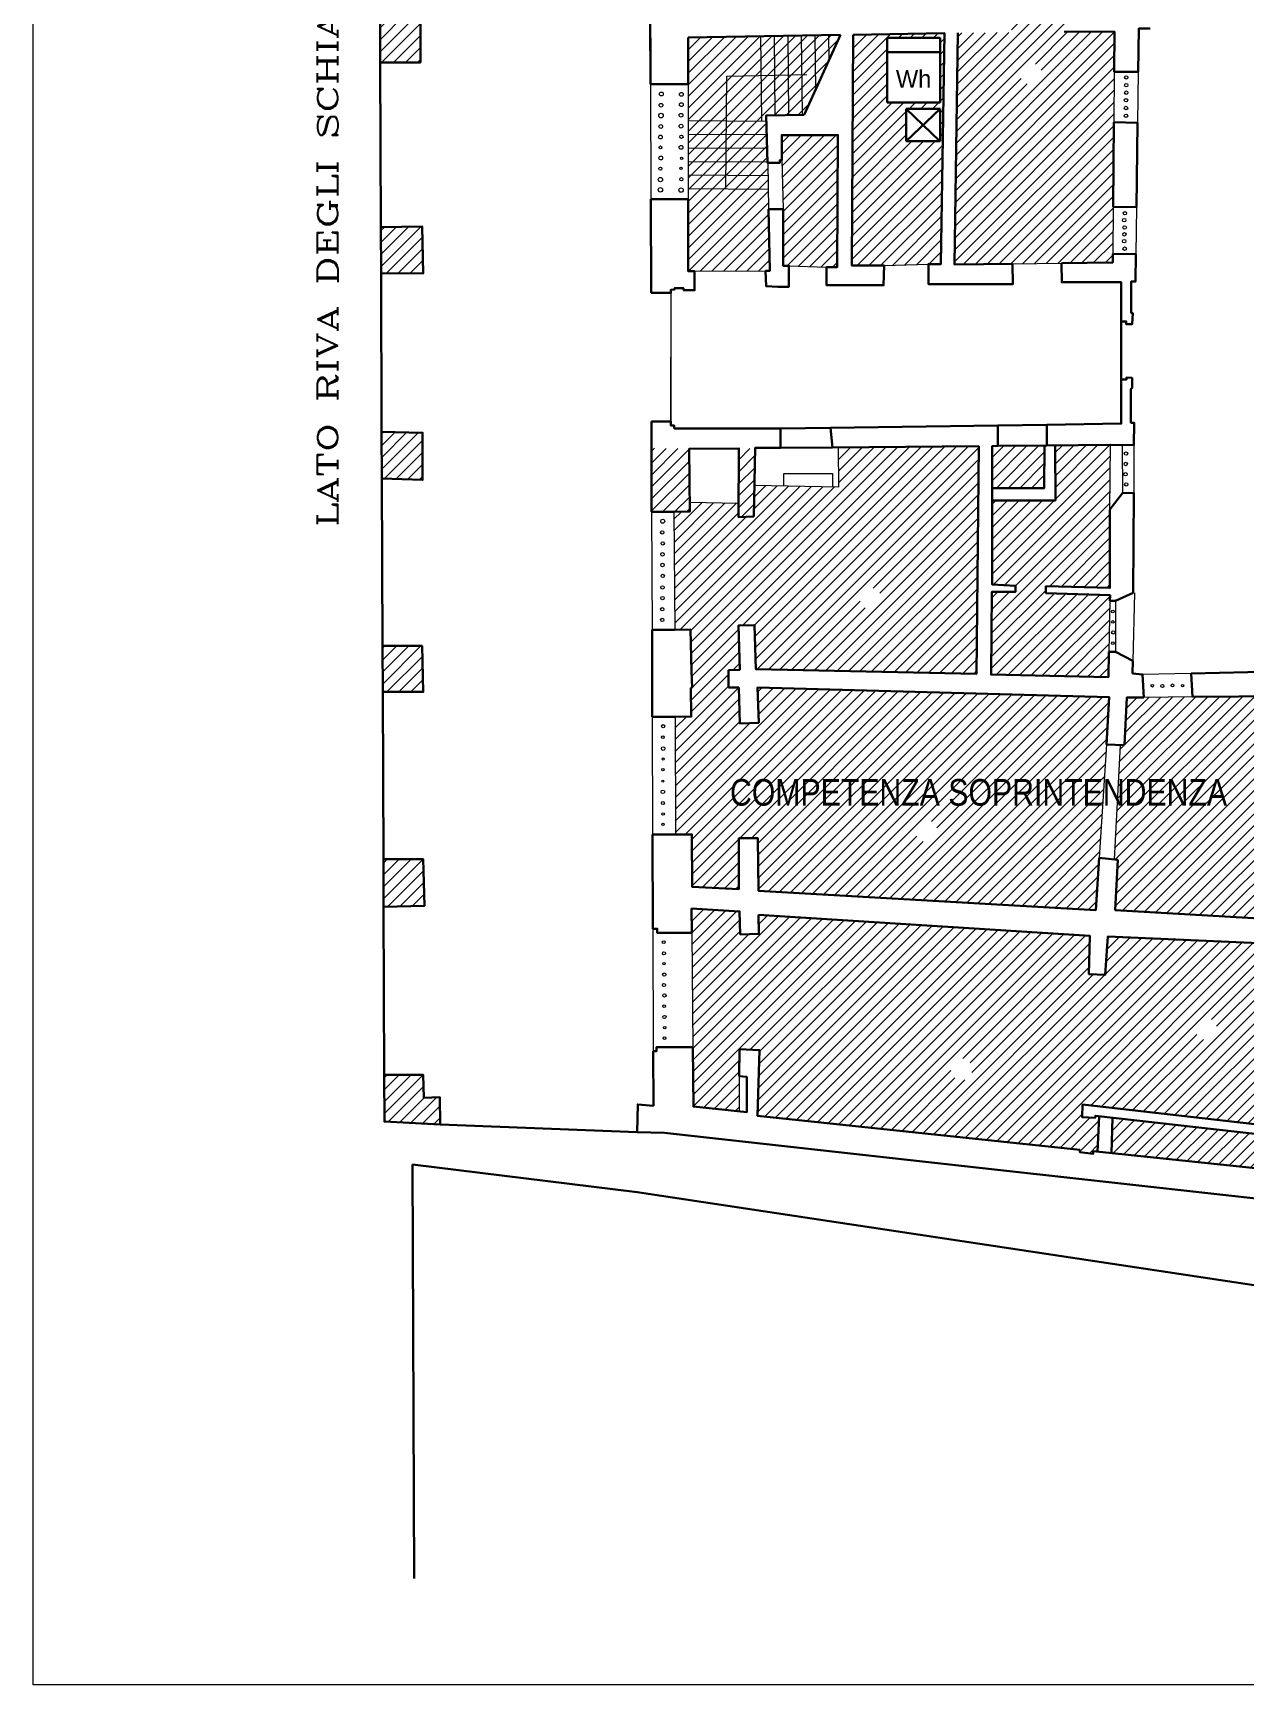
# Model space of a CAD drawing. Header units: millimetres. Extents: x 0 to 5920, y 0 to 7170.
# Drawn here: x 0 to 1400, y 0 to 1907 of the extents above; entities that cross this region are included whole.
import ezdxf
from ezdxf.enums import TextEntityAlignment as Align

# ---------------------------------------------------------------- set-up
doc = ezdxf.new("R2010")
doc.units = ezdxf.units.MM
doc.layers.add('_sottile', color=253, linetype='Continuous', lineweight=5)
doc.layers.add('muri', color=7, linetype='Continuous', lineweight=9)
doc.styles.add('DITTA', font='COMPLEX.SHX', dxfattribs={"height": 60})
pattern_1 = [(45, (-52760.167, -17761.964), (-6.9156472, 6.9156472), [])]
pattern_2 = [(45, (71526.42, 4268.682), (-6.7351921, 6.7351921), [])]

msp = doc.modelspace()

# ---------------------------------------------------------------- hatches: boundary and pattern name
at = {"layer": '_sottile'}
h = msp.add_hatch(dxfattribs=at)
h.set_pattern_fill('ANSI31', color=256, scale=78.241616, style=0)
h.set_pattern_definition(pattern_1)
h.paths.add_polyline_path([(532.9, 2486.9), (393.1, 2474.2), (399.5, 2414.6), (460.5, 2421.2), (460.5, 2395.2), (501.8, 2398.9), (502.6, 2390.3, 0.358563), (538, 2416.6)])
h.paths.add_polyline_path([(754.7, 2507), (616.2, 2494.4), (622.7, 2422.5, 0.294385), (654.8, 2402.3), (654.2, 2413), (689.4, 2415.7), (687.6, 2442.4), (746.9, 2446.8), (750.6, 2443.7)])
h.paths.add_polyline_path([(460.5, 2421.2), (399.5, 2414.6), (398.8, 2410.1), (399, 2361.3), (445.4, 2361.5), (444, 2389), (460.5, 2389)])
h.paths.add_polyline_path([(450, 2172.8), (399.7, 2173.3), (399.9, 2119.9), (448.7, 2118.9)])
h.paths.add_polyline_path([(447.3, 1927.3), (400.7, 1927.9), (400.9, 1873.5), (447.3, 1873.5)])
h.paths.add_polyline_path([(449.3, 1684.2), (401.7, 1683.2), (401.9, 1630.3), (450.6, 1629.8)])
h.paths.add_polyline_path([(449.9, 1445.9), (402.6, 1447.1), (402.8, 1393.2), (449.9, 1391.5)])
h.paths.add_polyline_path([(449.3, 1199.8), (403.6, 1199.8), (403.8, 1146.6), (450.6, 1146.6)])
h.paths.add_polyline_path([(469.6, 678.8), (451.4, 678.1), (450.5, 704.6), (405.5, 704.4), (405.8, 650.5), (470.2, 647.2)])
h.paths.add_polyline_path([(450.6, 953.5), (404.6, 953.5), (404.8, 898.5), (451.9, 899.7)])
h = msp.add_hatch(dxfattribs=at)
h.set_pattern_fill('ANSI31', color=256, scale=3, style=0)
h.set_pattern_definition(pattern_2)
h.paths.add_polyline_path([(1423.8, 856.1), (1241.1, 864.1), (1238, 819.9), (1219.4, 820.8), (1220.6, 864.9), (837.6, 889.2), (838.2, 867.4), (816.8, 866.7), (816, 893.2), (760.6, 896.4), (760.8, 868.4), (762, 736.6), (762.6, 667.8), (815.6, 662.4), (815.6, 702.9), (815.8, 734), (838.8, 733.1), (836.8, 657), (1208.8, 617.7), (1208.8, 615.3), (1224.3, 613.3), (1224.3, 616.2), (1229.4, 615.6), (1231.3, 656.8), (1226.8, 657.3), (1226.5, 654.7), (1211.5, 655.7), (1212, 670.2), (1491.9, 638.1), (1494.4, 688), (1498.5, 768.6), (1498.7, 772.8), (1420.2, 775.8)])
h.paths.add_polyline_path([(1084.9, 710.8, -1), (1059.8, 710.8, -1)], flags=16)
h.paths.add_polyline_path([(1367.2, 757.4, -1), (1342.2, 757.4, -1)], flags=16)
h.paths.add_polyline_path([(1486.1, 627.8), (1246.7, 655), (1245.5, 614), (1485, 589)])
h.paths.add_polyline_path([(1502.8, 852.7), (1438.5, 855.5), (1434.3, 790.8), (1499.4, 786.8), (1500.5, 808)])
h.paths.add_polyline_path([(1242.8, 1140.4), (836.7, 1151.9), (838, 1111), (816.1, 1110.3), (814.9, 1151.7), (803.2, 1151.7), (803, 1171.9), (816.1, 1172.3), (814.6, 1223.2), (833.1, 1223.8), (834.6, 1172.9), (1089.7, 1167.6), (1092.2, 1430.2), (929.6, 1429.1), (930.3, 1383.2), (833.1, 1384.9), (832.5, 1349.1), (814.5, 1348.5), (814.6, 1364.6), (758.4, 1365.6), (758.6, 1355), (739.9, 1354.5), (741.1, 1218.2), (759.1, 1218.8), (760.5, 1170.6), (761.1, 1151.3), (759.7, 1151.3), (760.2, 1118.1), (741.6, 1117.9), (742.1, 981.9), (760.8, 982), (761.1, 921.7), (815, 918.7), (815.2, 977.6), (837.2, 977.6), (837.6, 917.1), (1227.2, 894.7), (1231.1, 954.9), (1239.5, 1086)])
h.paths.add_polyline_path([(1044.1, 986, -1), (1019, 986, -1)], flags=16)
h.paths.add_polyline_path([(954.7, 1254.4, -1), (979.7, 1254.4, -1)], flags=16)
h.paths.add_polyline_path([(1243.7, 1251.9), (1243.8, 1258.2), (1169.7, 1260.8), (1169.7, 1268.7), (1243.7, 1266.8), (1243.7, 1357.2), (1244.2, 1431.9), (1243.7, 1431.9), (1180.5, 1431.1), (1180.7, 1367.8), (1107.7, 1367.5), (1107.7, 1270.5), (1134.7, 1269.2), (1134.7, 1262.3), (1107.3, 1262.3), (1106.3, 1166.7), (1241.8, 1163.8), (1242.4, 1192.8)])
h.paths.add_polyline_path([(1167.9, 1431), (1114.3, 1430.9), (1107.7, 1430.5), (1107.7, 1382), (1167.8, 1382)], flags=17)
h.paths.add_polyline_path([(1522, 1142.2), (1503.4, 1142.1), (1503.4, 1142), (1499.9, 1142), (1445.7, 1142), (1445.7, 1141.6), (1338.8, 1140.8), (1282.9, 1140.3), (1263.1, 1140.1), (1260.2, 1085), (1255.5, 1085.2), (1248.4, 953.3), (1252.7, 952.9), (1249.8, 894.7), (1509.4, 879.6), (1511.5, 923.2)])
h.paths.add_polyline_path([(1780.6, 2384.3), (1693.2, 2378.3), (1689.2, 2387.7), (1692.6, 2387.7), (1692.6, 2432.8), (1698, 2432.8), (1697.3, 2388.4), (1746.4, 2391.7), (1746.4, 2399.1), (1780.7, 2401.5), (1780.8, 2419.2), (1804.4, 2418.8), (1804.8, 2462.3), (1781, 2462.3), (1781.1, 2480), (1642.9, 2470.5), (1643.5, 2424.4), (1639.5, 2424.1), (1636.4, 2469.9), (1564.3, 2465.1), (1550.6, 2464.2), (1550.5, 2385.7), (1568.7, 2386.2), (1568.9, 2379.6), (1644.5, 2383.8), (1643.9, 2375.4), (1550.5, 2368.2), (1550.1, 2193.6), (1529.1, 2192.6), (1419.1, 2187.6), (1418.2, 2208.8), (1528.3, 2213.1), (1529.7, 2366.9), (1441.1, 2361.4), (1307.9, 2351.7), (1268.9, 2348.3), (1269.5, 2202.9), (1368.4, 2206.8), (1369.9, 2185.3), (1271.4, 2180.7), (1272.2, 2153.3), (1273.3, 2079.2), (1267, 2079.2), (1267, 2041.9), (1273.3, 2041.9), (1274.9, 1954), (1275.3, 1939.1), (1289.5, 1939.4), (1347, 1940.5), (1452.7, 1942.6), (1509.8, 1943.8), (1528.9, 1944.2), (1529, 2146.2), (1550.1, 2146.2), (1550, 2126.7), (1579.2, 2127.6), (1579.7, 2111.6), (1550.3, 2110.8), (1549.3, 1944.8), (1554.7, 1945), (1611.6, 1946.7), (1628.5, 1947.2), (1628.6, 1942.8), (1634.8, 1943), (1635.3, 1919.9), (1690.4, 1920.9), (1689.9, 1944.6), (1696.5, 1944.8), (1696.4, 1947.8), (1712.6, 1948.3), (1712.6, 1947.2), (1770.6, 1948.2), (1770.6, 1950), (1777.5, 1950.2), (1778.5, 2117.7), (1750.7, 2116.9), (1750.2, 2133.3), (1778.8, 2134.1), (1778.4, 2149.4), (1784.1, 2149.6), (1784.1, 2154.8), (1802.7, 2154.6), (1801.2, 1949.2), (1813.4, 1949.5), (1870.1, 1950.8), (1947.3, 1952.5), (1948.7, 2098), (1967, 2098), (1967.4, 2148.3), (1949.2, 2148.4), (1949.9, 2218.1), (1803.2, 2218.8), (1803.1, 2198.7), (1783.9, 2198.9), (1783.9, 2203.1), (1779.8, 2203)])
h.paths.add_polyline_path([(1680, 2164.8, -1), (1654.9, 2164.8, -1)], flags=16)
h.paths.add_polyline_path([(1887.4, 2182.2, -1), (1862.3, 2182.2, -1)], flags=16)
h.paths.add_polyline_path([(1385.8, 2251, -1), (1410.8, 2251, -1)], flags=16)
h.paths.add_polyline_path([(1415, 2093.3, -1), (1390, 2093.3, -1)], flags=16)
h.paths.add_polyline_path([(1529.5, 2461.4), (1419.4, 2453.9), (1326.2, 2447.7), (1267, 2443.7), (1268.4, 2364.9), (1306.8, 2367.4), (1440.1, 2377.5), (1529.8, 2383.7)], flags=17)
h.paths.add_polyline_path([(1157.1, 2309.8), (1137.2, 2308.6), (1137, 2328.6), (1119.2, 2328), (1119.4, 2289.5), (1157.7, 2291.8)], flags=17)
h.paths.add_polyline_path([(1156.5, 2329.2), (1137, 2328.6), (1137.2, 2308.6), (1157.1, 2309.8)], flags=17)
h.paths.add_polyline_path([(1155.9, 2345.6), (1136.9, 2345.4), (1137, 2328.6), (1156.5, 2329.2)], flags=17)
h.paths.add_polyline_path([(1136.9, 2345.4), (1133.2, 2345.3), (1119.1, 2334.8), (1119.2, 2328), (1137, 2328.6)], flags=17)
h.paths.add_polyline_path([(1155.4, 2362), (1136.8, 2348.1), (1136.9, 2345.4), (1155.9, 2345.6)], flags=16)
h.paths.add_polyline_path([(1158.3, 2368.8), (1158.2, 2384.6), (1115.2, 2381.6), (1115.7, 2336.9)], flags=17)
h.paths.add_polyline_path([(1248.4, 2362.2), (1158.3, 2357.5), (1158.3, 2364.2), (1155.4, 2362), (1156.5, 2329.2), (1207.1, 2330.8), (1209.2, 2313.2), (1230.9, 2314.6), (1231.3, 2292), (1249.6, 2292.3)], flags=17)
h.paths.add_polyline_path([(1167.8, 2329.5), (1156.5, 2329.2), (1157.1, 2309.8), (1169.5, 2310.6)], flags=16)
h.paths.add_polyline_path([(1181.1, 2330), (1167.8, 2329.5), (1169.5, 2310.6), (1182.7, 2311.5)], flags=16)
h.paths.add_polyline_path([(1193.4, 2330.4), (1181.1, 2330), (1182.7, 2311.5), (1195.2, 2312.3)], flags=16)
h.paths.add_polyline_path([(1207.1, 2330.8), (1193.4, 2330.4), (1195.2, 2312.3), (1209.2, 2313.2)], flags=16)
h.paths.add_polyline_path([(1209.2, 2313.2), (1195.2, 2312.3), (1196.9, 2294.1), (1211.3, 2294.9)], flags=16)
h.paths.add_polyline_path([(1195.2, 2312.3), (1182.7, 2311.5), (1184.3, 2293.3), (1196.9, 2294.1)], flags=16)
h.paths.add_polyline_path([(1182.7, 2311.5), (1169.5, 2310.6), (1171.2, 2292.6), (1184.3, 2293.3)], flags=16)
h.paths.add_polyline_path([(1169.5, 2310.6), (1157.1, 2309.8), (1157.7, 2291.8), (1171.2, 2292.6)], flags=17)
h.paths.add_polyline_path([(1230.9, 2314.6), (1209.2, 2313.2), (1211.3, 2294.9), (1214, 2295.1), (1214, 2291.7), (1231.3, 2292)], flags=17)
h.paths.add_polyline_path([(1231.3, 2292), (1214, 2291.7), (1214, 2277.4), (1231.5, 2277.4)], flags=17)
h.paths.add_polyline_path([(1249.6, 2292.3), (1231.3, 2292), (1231.5, 2277.4), (1249.9, 2277.4)], flags=17)
h.paths.add_polyline_path([(1249.9, 2277.4), (1231.5, 2277.4), (1231.8, 2263.5), (1250.1, 2263.5)], flags=17)
h.paths.add_polyline_path([(1231.5, 2277.4), (1214, 2277.4), (1214, 2263.5), (1231.8, 2263.5)], flags=17)
h.paths.add_polyline_path([(1231.8, 2263.5), (1214, 2263.5), (1214, 2249), (1232, 2249)], flags=17)
h.paths.add_polyline_path([(1250.1, 2263.5), (1231.8, 2263.5), (1232, 2249), (1250.4, 2249)], flags=17)
h.paths.add_polyline_path([(1250.4, 2249), (1232, 2249), (1232.2, 2235.5), (1250.6, 2235.8)], flags=17)
h.paths.add_polyline_path([(1232, 2249), (1214, 2249), (1214, 2235.2), (1232.2, 2235.5)], flags=17)
h.paths.add_polyline_path([(1248, 1804.3), (1248.5, 1862.5), (1248.8, 1909.1), (1190.8, 1908.6), (1190.7, 1911.8), (1130.1, 1912.5), (1130.1, 1908), (1068.1, 1907.5), (1064, 1640.2), (1131.3, 1641.1), (1187.7, 1641.8), (1246.9, 1642.6), (1247, 1652.5), (1247.4, 1706.6)])
h.paths.add_polyline_path([(1140, 1860.3, -1), (1165, 1860.3, -1)], flags=16)
h.paths.add_polyline_path([(1052.4, 1907.3), (947.3, 1905.5), (945.7, 1638.8), (983.1, 1638.8), (1034, 1640.7), (1048.5, 1640.7)])
h.paths.add_polyline_path([(1008.5, 1782.6), (1008.5, 1819.9), (1047.5, 1819.9), (1047.5, 1782.6)], flags=16)
h.paths.add_polyline_path([(986.5, 1827.2), (986.5, 1901.7), (1047.5, 1901.7), (1047.5, 1827.2)], flags=16)
h.paths.add_polyline_path([(929.5, 1789.6), (864.6, 1789.6), (864.9, 1760.7), (866.1, 1703.9), (866.1, 1638.7), (872.9, 1638.7), (916.5, 1637.1), (928.7, 1637.1)])
h.paths.add_polyline_path([(800.3, 1743.1), (756.6, 1743.5), (756.6, 1727.7), (800.2, 1727.4)])
h.paths.add_polyline_path([(800.4, 1758.9), (756.6, 1759.2), (756.6, 1743.5), (800.3, 1743.1)])
h.paths.add_polyline_path([(800.5, 1774.6), (756.6, 1774.9), (756.6, 1759.2), (800.4, 1758.9)])
h.paths.add_polyline_path([(800.6, 1790.4), (756.6, 1790.7), (756.6, 1774.9), (800.5, 1774.6)])
h.paths.add_polyline_path([(800.7, 1806.1), (756.6, 1806.4), (756.6, 1790.7), (800.6, 1790.4)])
h.paths.add_polyline_path([(801.1, 1857.5), (840.5, 1858.4), (840, 1903.5), (756.6, 1902.1), (756.6, 1848.5), (756.6, 1806.4), (800.7, 1806.1)])
h.paths.add_polyline_path([(840.5, 1858.4), (801.1, 1857.5), (800.7, 1806.1), (841.2, 1805.9)])
h.paths.add_polyline_path([(856.3, 1858.7), (840.5, 1858.4), (841.2, 1805.9), (846.9, 1805.8), (846.8, 1812.3), (856.8, 1812.5)])
h.paths.add_polyline_path([(855.7, 1903.8), (840, 1903.5), (840.5, 1858.4), (856.3, 1858.7)])
h.paths.add_polyline_path([(871.5, 1904.1), (855.7, 1903.8), (856.3, 1858.7), (872, 1859.1)])
h.paths.add_polyline_path([(872, 1859.1), (856.3, 1858.7), (856.8, 1812.5), (872.6, 1812.7)])
h.paths.add_polyline_path([(887.2, 1904.4), (871.5, 1904.1), (872, 1859.1), (887.8, 1859.4)])
h.paths.add_polyline_path([(903, 1904.7), (887.2, 1904.4), (888.3, 1813), (890.6, 1813.1), (903.7, 1842)])
h.paths.add_polyline_path([(918.7, 1904.9), (903, 1904.7), (903.7, 1842), (919.1, 1875.6)])
h.paths.add_polyline_path([(932.5, 1905.2), (918.7, 1904.9), (919.1, 1875.6)])
h.paths.add_polyline_path([(846.9, 1805.8), (800.7, 1806.1), (800.6, 1790.4), (847.3, 1790.1)])
h.paths.add_polyline_path([(847.3, 1790.1), (800.6, 1790.4), (800.5, 1774.6), (847.6, 1774.3)])
h.paths.add_polyline_path([(847.6, 1774.3), (800.5, 1774.6), (800.4, 1758.9), (848, 1758.6)])
h.paths.add_polyline_path([(848.6, 1757.7), (848, 1757.7), (848, 1758.6), (800.4, 1758.9), (800.3, 1743.1), (848.8, 1742.8)])
h.paths.add_polyline_path([(1115.2, 2381.6), (831.6, 2361.4), (831.2, 2338.5), (810.5, 2338.5), (810.3, 2376.3), (1248, 2406.7), (1247.1, 2441.1), (756.5, 2407.3), (756.1, 2339.2), (755.2, 2201.6), (755, 2172.8), (810.8, 2174.6), (810.6, 2205.3), (832.3, 2205.4), (832.4, 2185.5), (1135.6, 2194.6), (1136.8, 2171.6), (832.3, 2162.6), (834.3, 2094.5), (812.1, 2093.8), (810.1, 2161.3), (755, 2159.7), (755.9, 2088.9), (757.5, 1954.9), (757.9, 1924.2), (812, 1925.8), (811.1, 1958), (833.1, 1958.6), (834.1, 1926.6), (1130.3, 1929.4), (1130.1, 1912.5), (1190.7, 1911.8), (1190.4, 1929.9), (1255.6, 1930.5), (1254.9, 1953.4), (1252.8, 2152.7), (1252.3, 2175), (1193.3, 2173.3), (1193.1, 2196.3), (1251.3, 2197.9), (1250.6, 2235.8), (1211.2, 2235.1), (1210.1, 2291.6), (1116.3, 2285.3)])
h.paths.add_polyline_path([(960.6, 2235.1, -1), (935.5, 2235.1, -1)], flags=16)
h.paths.add_polyline_path([(1007.2, 2005.5, -1), (982.2, 2005.5, -1)], flags=16)
h.paths.add_polyline_path([(849.3, 1703.9), (848.8, 1742.8), (800.3, 1743.1), (800.2, 1727.4), (756.6, 1727.7), (756.6, 1715.4), (756.7, 1632.3), (764, 1632.3), (846, 1632.7), (850.7, 1632.7)])
h.paths.add_polyline_path([(874.1, 2027.2), (1524.6, 2027.2), (1524.6, 2073.3), (874.1, 2073.3)], flags=9)
h.paths.add_polyline_path([(991.4, 1839.6), (1042.4, 1839.6), (1042.4, 1870.2), (991.4, 1870.2)], flags=8)
h.paths.add_polyline_path([(874.1, 2027.2), (1524.6, 2027.2), (1524.6, 2073.3), (874.1, 2073.3)], flags=24)
h.paths.add_polyline_path([(766.7, 1007.6), (1417.2, 1007.6), (1417.2, 1053.7), (766.7, 1053.7)], flags=9)
h = msp.add_hatch(dxfattribs=at)
h.set_pattern_fill('ANSI31', color=256, scale=3, style=0)
h.set_pattern_definition(pattern_2)
h.paths.add_polyline_path([(887.8, 1859.4), (872, 1859.1), (872.6, 1812.7), (888.3, 1813)])
h = msp.add_hatch(dxfattribs=at)
h.set_pattern_fill('ANSI31', color=256, scale=78.241616, style=0)
h.set_pattern_definition(pattern_1)
h.paths.add_polyline_path([(714.4, 1354.4), (739.9, 1354.5), (758.6, 1355), (757.8, 1427.4), (714.2, 1428)])
h.paths.add_polyline_path([(815.1, 1427.7), (814.5, 1348.5), (832.5, 1349.1), (833.8, 1427.4)])

# ---------------------------------------------------------------- linework, layer by layer
for p, q in [((983.1, 1638.8), (1034, 1640.7)), ((1131.3, 1641.1), (1187.7, 1641.8)), ((872.9, 1638.7), (916.5, 1637.1)), ((736.7, 1611), (736.6, 1454.2)), ((736.6, 1454.2), (736.7, 1533.1))]:
    msp.add_line(p, q, dxfattribs=at)
for points in [[(840, 1903.5), (841.2, 1805.9)], [(855.7, 1903.8), (856.8, 1812.5)], [(871.5, 1904.1), (872.6, 1812.7)], [(887.2, 1904.4), (888.3, 1813)], [(903, 1904.7), (903.7, 1842)], [(918.7, 1904.9), (919.1, 1875.6)], [(800.2, 1727.4), (801.1, 1857.5), (893.7, 1859.5)], [(1248.5, 1862.5), (1248, 1804.3)], [(1276.3, 1862.7), (1275.5, 1803.9)], [(713, 1848.4), (713.3, 1715.4)], [(756.6, 1848.5), (756.6, 1715.4)], [(756.6, 1806.4), (846.9, 1805.8)], [(756.6, 1790.7), (847.3, 1790.1)], [(756.6, 1774.9), (847.6, 1774.3)], [(756.6, 1759.2), (848.9, 1758.6)], [(848.6, 1757.7), (849.3, 1703.9)], [(864.9, 1760.7), (866.1, 1703.9)], [(756.6, 1743.5), (848.8, 1742.8)], [(756.6, 1727.7), (848.6, 1727.1)], [(1247.4, 1706.6), (1247, 1652.5)], [(1274.3, 1706.2), (1273.6, 1652.1)], [(736.7, 1607.4), (736.6, 1458.8)], [(1243.7, 1357.2), (1244.2, 1431.9)], [(1257.6, 1431.8), (1258, 1376.1)], [(1271.4, 1431.7), (1271.1, 1376.3)], [(929.6, 1429.1), (930.3, 1383.2), (833.1, 1384.9)], [(867.2, 1384.3), (867.2, 1399), (923.3, 1399), (923.3, 1383.3)], [(714.4, 1354.4), (714.8, 1218.2)], [(739.9, 1354.5), (741.1, 1218.2)], [(758.4, 1365.6), (814.6, 1364.6)], [(1272, 1260.9), (1269.9, 1182.6)], [(1243.7, 1251.9), (1242.4, 1192.8)], [(1250.1, 1251.9), (1250.1, 1192.8)], [(1337.3, 1168), (1281.1, 1166.8)], [(1338.8, 1140.8), (1282.9, 1140.3)], [(715.1, 1117.7), (715.5, 981.8)], [(741.6, 1117.9), (742.1, 981.9)], [(1239.5, 1086), (1231.1, 954.9)], [(1255.5, 1085.2), (1248.4, 953.3)], [(715.8, 873.1), (716.2, 731.9)], [(760.8, 868.4), (762, 736.6)], [(815.6, 702.9), (815.6, 662.4)]]:
    msp.add_lwpolyline(points, dxfattribs=at)
for centre, radius in [((1262.5, 1856.2), 1.97), ((725.6, 1837), 2.19), ((748.7, 1836.6), 2.19), ((1262.2, 1829.8), 1.97), ((1262.5, 1847.2), 1.97), ((1262.5, 1838.5), 1.97), ((725.2, 1812.1), 2.63), ((725.2, 1824), 2.16), ((748.3, 1812.5), 2.16), ((748.7, 1824.7), 2.19), ((1262.2, 1820.8), 1.97), ((1262.2, 1811.9), 1.97), ((724.9, 1799.5), 2.19), ((748.3, 1799.9), 2.16), ((724.5, 1787.3), 2.16), ((724.5, 1775.4), 1.61), ((748.3, 1775.4), 2.16), ((748.7, 1787.6), 1.94), ((724.9, 1763.1), 2.19), ((749, 1762.8), 1.44), ((724.5, 1738.2), 2.52), ((724.5, 1750.9), 1.8), ((748.7, 1738.6), 1.84), ((748.3, 1751.2), 1.44), ((724.5, 1726.4), 2.55), ((748.3, 1726), 2.52), ((1260.9, 1699.3), 1.97), ((1260.1, 1691.3), 1.97), ((1260.6, 1682.9), 1.97), ((1260.1, 1667.1), 1.97), ((1260.4, 1675), 1.97), ((1260.6, 1658.4), 1.97), ((1261.9, 1409.8), 1.97), ((1262.2, 1421.8), 1.97), ((1261.6, 1397.9), 1.97), ((1262.5, 1386.2), 1.97), ((727.2, 1343.7), 2.34), ((726.6, 1330.8), 1.97), ((727.2, 1318.1), 1.97), ((726.9, 1305.5), 1.97), ((726.9, 1293.2), 1.97), ((727.2, 1280.6), 1.97), ((726.9, 1267.3), 1.97), ((726.6, 1242.1), 1.97), ((726.9, 1255), 1.97), ((1247, 1239.5), 1.56), ((726.6, 1229.8), 1.97), ((1247, 1227.4), 1.56), ((1247.4, 1215.3), 1.95), ((1247, 1202.9), 1.56), ((1292.6, 1153.8), 1.56), ((1304.2, 1153.4), 1.74), ((1315.9, 1154.2), 1.61), ((1327.6, 1153.8), 1.23), ((727.7, 1107), 1.88), ((727.4, 1094.4), 1.5), ((727.7, 1081.2), 2.08), ((727.7, 1069.1), 1.31), ((727.4, 1056.8), 1.47), ((727.4, 1031.2), 2.06), ((727.4, 1043.6), 1.21), ((727.4, 1018.3), 1.76), ((727.4, 993.7), 1.31), ((727.7, 1005.7), 1.47), ((728.3, 857.6), 1.58), ((728.6, 844.7), 1.76), ((728.6, 832.9), 1.47), ((728.9, 820.3), 1.86), ((728.6, 808.3), 1.79), ((729.2, 796.2), 1.86), ((728.9, 783.9), 1.58), ((729.2, 771.3), 1.86), ((729.2, 746.9), 1.58), ((729.5, 758.9), 1.47)]:
    msp.add_circle(centre, radius, dxfattribs=at)
at = {"layer": 'muri', "linetype": 'ByBlock', "lineweight": 30}
for p, q in [((986.5, 1901.7), (986.5, 1827.2)), ((1047.5, 1901.7), (986.5, 1901.7)), ((1047.5, 1827.2), (1047.5, 1901.7)), ((400.9, 1873.5), (401.7, 1683.2)), ((1047.5, 1885.5), (986.5, 1885.5)), ((986.5, 1827.2), (1047.5, 1827.2)), ((1047.5, 1819.9), (1008.5, 1819.9)), ((1008.5, 1819.9), (1008.5, 1782.6)), ((1047.5, 1819.9), (1008.5, 1782.6)), ((1008.5, 1819.9), (1047.2, 1782.7)), ((1047.5, 1782.6), (1047.5, 1819.9)), ((1008.5, 1782.6), (1047.5, 1782.6)), ((401.9, 1630.3), (402.6, 1447.1)), ((740.7, 1611.2), (736.7, 1611)), ((751.2, 1612.7), (740.7, 1612.7)), ((740.7, 1612.7), (740.7, 1611.2)), ((751.2, 1610.6), (751.2, 1612.7)), ((752.6, 1610.4), (751.2, 1610.6)), ((764, 1610.4), (752.6, 1610.4)), ((736.6, 1458.8), (736.6, 1454.2)), ((736.6, 1454.2), (740.5, 1454.2)), ((736.6, 1454.2), (740.5, 1454.2)), ((740.5, 1454.2), (736.6, 1454.2)), ((740.5, 1454.2), (740.5, 1450.9)), ((740.5, 1454.2), (740.5, 1450.9)), ((740.5, 1450.9), (740.5, 1454.2)), ((740.5, 1450.9), (846.6, 1450.9)), ((740.5, 1450.9), (846.6, 1450.9)), ((764, 1450.9), (740.5, 1450.9)), ((863.1, 1450.9), (863.2, 1428.6)), ((1170.7, 1455.2), (1114, 1454.4)), ((1114, 1454.4), (1114.3, 1430.9)), ((1114.3, 1430.9), (1170.6, 1431)), ((863.2, 1428.6), (923.3, 1429)), ((402.8, 1393.2), (403.6, 1199.8)), ((403.8, 1146.6), (404.6, 953.5)), ((404.8, 898.5), (405.5, 704.4)), ((470.2, 647.2), (697.5, 638.3)), ((438.2, 600.9), (440.1, 123.1))]:
    msp.add_line(p, q, dxfattribs=at)
at = {"layer": 'muri'}
for p, q in [((764, 1632.3), (846, 1632.7)), ((764, 1610.4), (764, 1632.3)), ((846, 1632.3), (846.6, 1615.2))]:
    msp.add_line(p, q, dxfattribs=at)
msp.add_lwpolyline([(0, 0), (0, 2970), (4200, 2970), (4200, 0)], close=True, dxfattribs=at)
at = {"layer": 'muri', "linetype": 'ByBlock', "lineweight": 30}
for points in [[(712.6, 1955.3), (713, 1848.4)], [(400.7, 1927.9), (447.3, 1927.3), (447.3, 1873.5), (400.9, 1873.5)], [(400.7, 1927.9), (400.9, 1873.5)], [(712.7, 1924.9), (713, 1848.4)], [(1131.3, 1641.1), (1064, 1640.2), (1068.1, 1907.5)], [(1190.8, 1908.6), (1248.8, 1909.1), (1248.5, 1862.5)], [(1276.3, 1862.7), (1276.9, 1912.6), (1289.9, 1912.8)], [(756.6, 1902.1), (932.5, 1905.2)], [(756.6, 1848.5), (756.6, 1902.1)], [(947.3, 1905.5), (945.7, 1638.8), (983.1, 1638.8), (982.2, 1616.1), (916.5, 1616.1), (916.5, 1637.1), (928.7, 1637.1), (929.5, 1789.6), (864.6, 1789.6), (864.9, 1760.7), (862.5, 1760.7), (862.5, 1757.7), (848, 1757.7), (846.8, 1812.3), (890.6, 1813.1)], [(890.6, 1813.1), (932.5, 1905.2)], [(947.3, 1905.5), (1052.4, 1907.3), (1048.5, 1640.7), (1034, 1640.7), (1034, 1617.5), (1131.6, 1617.5), (1131.3, 1641.1)], [(1248.5, 1862.5), (1276.3, 1862.7)], [(756.6, 1848.5), (713, 1848.4)], [(1248, 1804.3), (1247.4, 1706.6)], [(1248, 1804.3), (1275.5, 1803.9)], [(1274.3, 1706.2), (1275.5, 1803.9)], [(756.6, 1715.4), (713.3, 1715.4)], [(713.3, 1715.4), (713.7, 1607.5)], [(756.6, 1715.4), (756.7, 1632.3), (764, 1632.3), (764, 1610.4), (752.6, 1610.4), (751.2, 1610.6), (751.2, 1612.7), (740.7, 1612.7), (740.7, 1611.2), (736.7, 1611), (736.7, 1607.4), (713.7, 1607.5)], [(849.3, 1703.9), (866.1, 1703.9), (866.1, 1638.7), (872.9, 1638.7), (872.9, 1614.4), (860.1, 1614.4), (860.1, 1614.4), (860.1, 1614.4), (846.6, 1615.2), (846, 1632.7), (850.7, 1632.7), (849.3, 1703.9)], [(1247.4, 1706.6), (1274.3, 1706.2)], [(401.7, 1683.2), (449.3, 1684.2), (450.6, 1629.8), (401.9, 1630.3)], [(401.7, 1683.2), (401.9, 1630.3)], [(1247, 1652.5), (1246.9, 1642.6), (1187.7, 1641.8)], [(1256.7, 1574.5), (1256.7, 1619.7), (1188, 1619.7), (1187.7, 1641.8)], [(1273.6, 1652.1), (1247, 1652.5)], [(1256.7, 1574.5), (1262.4, 1574.4), (1262.4, 1571.1), (1269.3, 1571.1), (1269.9, 1584), (1268.3, 1584), (1268.3, 1620.6), (1273.3, 1620.6), (1273.6, 1652.1)], [(736.7, 1607.4), (736.7, 1607.4)], [(1256.7, 1574.5), (1256.7, 1507.4)], [(1170.7, 1455.2), (1256.7, 1456.4), (1256.7, 1507.4)], [(1256.7, 1507.4), (1262.6, 1507.2), (1262.6, 1509.5), (1269.2, 1509.2), (1269.2, 1497.6), (1267.6, 1496.3), (1267.9, 1457.4), (1271.5, 1457.4), (1271.4, 1431.7)], [(714.1, 1458.8), (736.6, 1458.8)], [(714.1, 1458.8), (714.4, 1354.4)], [(736.6, 1458.8), (736.6, 1454.2), (740.5, 1454.2), (740.5, 1450.9), (863.1, 1450.9)], [(920.9, 1451.7), (863.1, 1450.9)], [(920.9, 1451.7), (1114, 1454.4)], [(920.9, 1451.7), (923.3, 1429)], [(1170.6, 1431), (1170.7, 1455.2)], [(402.6, 1447.1), (449.9, 1445.9), (449.9, 1391.5), (402.8, 1393.2)], [(402.6, 1447.1), (402.8, 1393.2)], [(1114.3, 1430.9), (1107.7, 1430.5), (1107.7, 1270.5), (1134.7, 1269.2), (1134.7, 1262.3), (1107.3, 1262.3), (1106.3, 1166.7), (1241.8, 1163.8), (1242.4, 1192.8)], [(1107.7, 1367.5), (1180.7, 1367.8), (1180.5, 1431.1)], [(1107.7, 1382), (1167.8, 1382), (1167.9, 1431)], [(1243.7, 1431.9), (1170.6, 1431)], [(1243.7, 1431.9), (1244.2, 1431.9)], [(1243.7, 1431.9), (1271.4, 1431.7)], [(739.9, 1354.5), (758.6, 1355), (757.8, 1427.4), (815.1, 1427.7), (814.5, 1348.5), (832.5, 1349.1)], [(923.3, 1429), (1092.2, 1430.2), (1089.7, 1167.6), (834.6, 1172.9), (833.1, 1223.8), (814.6, 1223.2), (816.1, 1172.3), (803, 1171.9)], [(832.5, 1349.1), (833.8, 1428.4), (863.2, 1428.6)], [(1271.1, 1376.3), (1258, 1376.1), (1243.7, 1357.2)], [(1271.1, 1376.3), (1270.4, 1260.9)], [(739.9, 1354.5), (714.4, 1354.4)], [(1243.7, 1251.9), (1243.8, 1258.2), (1169.7, 1260.8), (1169.7, 1268.7), (1243.7, 1266.8), (1243.7, 1357.2)], [(1243.7, 1251.9), (1250.1, 1251.9), (1270.4, 1260.9)], [(741.1, 1218.2), (714.8, 1218.2)], [(714.8, 1218.2), (715.1, 1117.7)], [(760.5, 1170.6), (759.1, 1218.8), (741.1, 1218.2)], [(403.6, 1199.8), (449.3, 1199.8), (450.6, 1146.6), (403.8, 1146.6)], [(403.6, 1199.8), (403.8, 1146.6)], [(1242.4, 1192.8), (1250.1, 1192.8), (1270, 1182.5)], [(760.5, 1170.6), (761.1, 1151.3)], [(803, 1171.9), (803.2, 1151.7)], [(1270, 1182.5), (1269.7, 1168), (1281.1, 1166.8)], [(1281.1, 1166.8), (1282.9, 1140.3)], [(1337.3, 1168), (1435.7, 1170.2)], [(1337.3, 1168), (1338.8, 1140.8)], [(741.6, 1117.9), (760.2, 1118.1), (759.7, 1151.3), (761.1, 1151.3)], [(803.2, 1151.7), (814.9, 1151.7)], [(814.9, 1151.7), (816.1, 1110.3), (838, 1111), (836.7, 1151.9), (1242.8, 1140.4), (1239.5, 1086)], [(1260.3, 1085.4), (1263.1, 1140.1), (1282.9, 1140.3)], [(1338.8, 1140.8), (1445.7, 1141.6)], [(741.6, 1117.9), (715.1, 1117.7)], [(1239.5, 1086), (1260.2, 1085)], [(742.1, 981.9), (715.5, 981.8)], [(715.5, 981.8), (715.8, 873.1)], [(1231.1, 954.9), (1227.2, 894.7), (837.6, 917.1), (837.2, 977.6), (815.2, 977.6), (815, 918.7), (761.1, 921.7), (760.8, 982), (742.1, 981.9)], [(1252.7, 952.9), (1231.1, 954.9)], [(404.6, 953.5), (450.6, 953.5), (451.9, 899.7), (404.8, 898.5)], [(404.6, 953.5), (404.8, 898.5)], [(1509.4, 879.6), (1249.8, 894.7), (1252.7, 952.9)], [(837.6, 889.2), (838.2, 867.4), (816.8, 866.7), (816, 893.2), (760.6, 896.4), (760.8, 868.4)], [(1502.8, 852.7), (1241.1, 864.1), (1238, 819.9), (1219.4, 820.8), (1220.6, 864.9), (837.6, 889.2)], [(760.8, 868.4), (720.8, 868.3), (720.8, 873.1), (715.8, 873.1)], [(716.2, 731.9), (716.4, 668.7), (698.4, 670.4), (697.5, 638.3), (729.3, 637.4), (729.3, 637.4)], [(762, 736.6), (720.1, 736.6), (720.1, 731.9), (716.2, 731.9)], [(762, 736.6), (762.6, 667.8), (824.4, 661.5), (824.3, 702), (815.6, 702.9), (815.8, 734), (838.8, 733.1), (836.8, 657), (1208.8, 617.7), (1208.8, 615.3), (1224.3, 613.3), (1224.3, 616.2), (1485, 589), (1486.1, 627.8), (1226.8, 657.3), (1226.5, 654.7), (1211.5, 655.7), (1212, 670.2), (1491.9, 638.1), (1494.4, 688)], [(405.5, 704.4), (405.8, 650.5), (470.2, 647.2), (469.6, 678.8), (451.4, 678.1), (450.5, 704.6), (405.5, 704.4)], [(1231.3, 656.8), (1229.4, 615.6)], [(1245.5, 614), (1246.7, 655)], [(1592.4, 541.5), (729.3, 637.4)], [(438.2, 600.9), (697.8, 569.1), (1754.9, 409.8)]]:
    msp.add_lwpolyline(points, dxfattribs=at)

# ---------------------------------------------------------------- texts
at = {"layer": 'muri', "style": 'DITTA', "width": 1.5}
msp.add_text('LATO RIVA DEGLI SCHIAVONI', height=23.624, rotation=90, dxfattribs=at).set_placement((352.1, 1691.7), align=Align.CENTER)
at = {"layer": 'muri', "linetype": 'ByBlock', "lineweight": 30}
msp.add_text('Wh', height=20.4, dxfattribs=at).set_placement((1016.9, 1854.9), align=Align.MIDDLE)
at = {"layer": 'muri', "width": 0.85}
msp.add_text('COMPETENZA SOPRINTENDENZA', height=30.711, dxfattribs=at).set_placement((1091.9, 1015.3), align=Align.CENTER)

doc.saveas('drawing.dxf')
